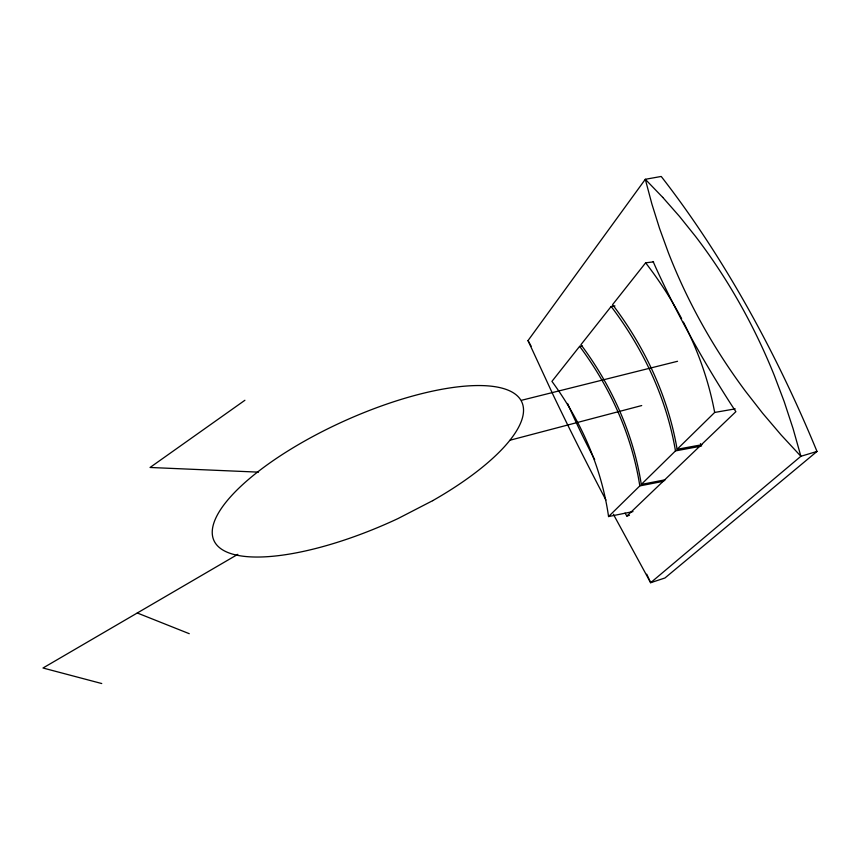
<?xml version="1.0" encoding="UTF-8"?>
<svg xmlns="http://www.w3.org/2000/svg" width="860" height="860" viewBox="0 0 860 860"><rect width="100%" height="100%" fill="white"/><g stroke="black" fill="none" stroke-linecap="round" stroke-linejoin="round"><path stroke-width="1.29" d="M605.913 500.047A446.093 53.395 61 0 1 553.378 395.396L528.019 340.592L645.312 179.299L661.222 176.461A669.875 312.029 71.2 0 1 817 451.446L664.952 577.984L650.644 582.714L615.287 517.784A446.093 53.395 61 0 1 613.395 514.226M582.241 345.957L579.64 346.333L551.937 381.378A308.643 265.697 31.2 0 1 608.558 516.559L632.981 511.603M614.986 305.945L611.148 306.461L580.951 344.666A323.618 273.792 31.3 0 1 641.291 484.438L665.264 479.783M653.568 261.87L645.634 262.816L612.589 304.633A340.141 282.198 31.5 0 1 677.11 449.296L701.9 444.727M608.558 516.559L639.808 485.9L663.737 481.245M641.291 484.438L675.476 450.898L700.223 446.318M677.11 449.296L714.671 412.445L735.214 408.865M625.026 513.097L626.865 516.064L735.88 411.66L731.495 405.017A795.973 441.255 44.1 0 1 655.986 267.998L653.127 261.548M244.906 400.265L150.059 467.474L258.484 472.14M237.811 554.324L43 668.005L101.749 683.539M626.865 516.064L629.434 515.29M817 451.446L800.886 456.284L650.644 582.714L646.752 574.222M510.077 440.202L641.711 405.554M521.654 400.255L677.54 361.286M137.278 612.986L189.254 633.691M528.019 340.592L531.115 346.171M700.427 443.631L701.534 446.082M594.658 459.595A707.694 433.859 45.2 0 1 567.557 403.469M579.64 346.333A322.941 273.426 31.3 0 1 639.808 485.9M645.634 262.816A357.62 290.529 31.6 0 1 681.625 318.684M683.378 322.048A357.62 290.529 31.6 0 1 714.671 412.445M611.148 306.461A339.388 281.833 31.5 0 1 675.476 450.898M432.698 500.66L398.04 518.548A168.775 55.545 -24.2 0 1 217.204 515.269A168.775 55.545 -24.2 0 1 467.862 385.925A168.775 55.545 -24.2 0 1 432.698 500.66M662.748 197.381L645.312 179.299L651.891 204.024L659.566 228.47L668.349 252.636A1038.945 763.239 -13.6 0 0 745.566 391.354L762.723 413.348L781.149 434.988L800.886 456.284L793.06 428.57L784.191 401.62L774.301 375.444A613.879 531.383 -81.7 0 0 695.525 236.403L679.497 216.419L662.748 197.381"/></g></svg>
